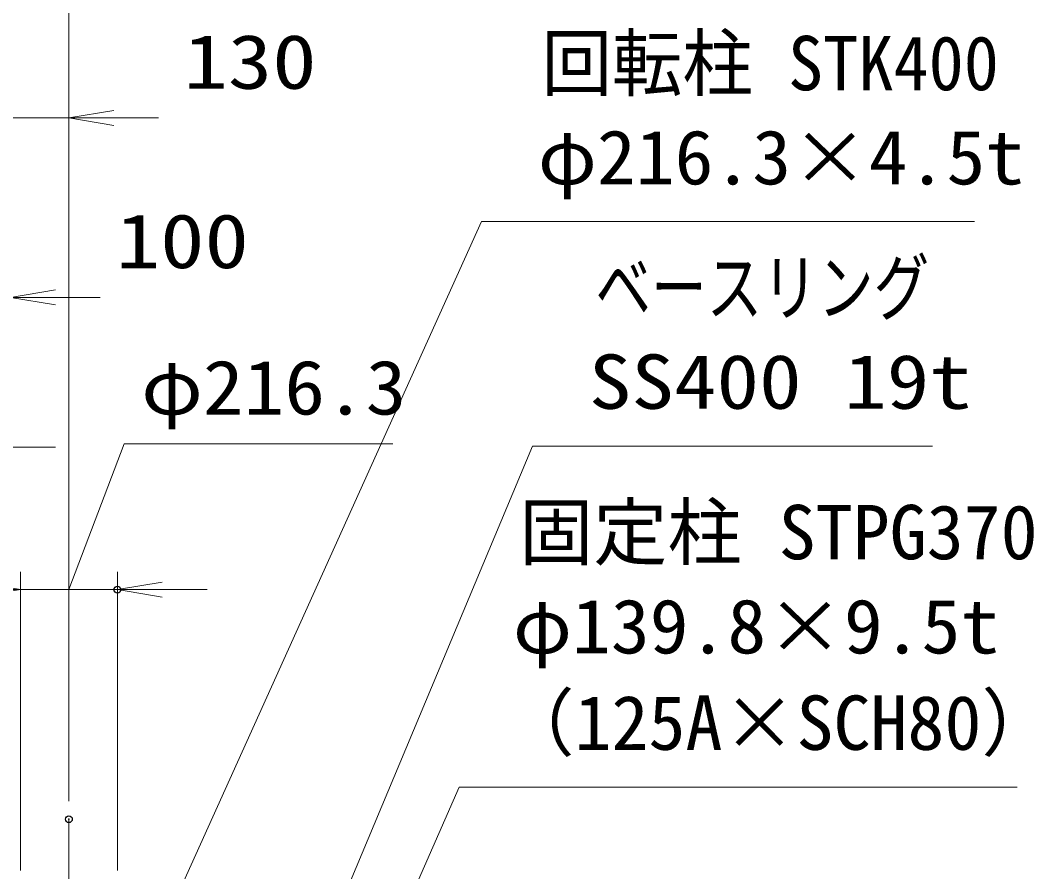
# Model space of a CAD drawing. Units: millimetres at full size. Extents: x -11880 to 11880, y -8400 to 8400.
# Drawn here: x 4415 to 6675, y 884 to 2783 of the extents above; entities that cross this region are included whole.
import ezdxf
from ezdxf.enums import TextEntityAlignment as Align

# ---------------------------------------------------------------- set-up
doc = ezdxf.new("R2010")
doc.units = ezdxf.units.MM
doc.header["$LTSCALE"] = 30
doc.header["$PDMODE"] = 32
doc.header["$PDSIZE"] = 15
doc.linetypes.add('USER1', pattern=[18, 12, -1.5, 3, -1.5])
for name, color, linetype, lineweight in [('0-2_軸線', 200, 'USER1', 15), ('0-4_寸法線', 4, 'Continuous', 18), ('0-5_0', 7, 'Continuous', 18)]:
    doc.layers.add(name, color=color, linetype=linetype, lineweight=lineweight)
doc.layers.add('0-6_Defpoints', color=7, linetype='Continuous')
doc.styles.add('ＭＳ ゴシック', font='')
doc.styles.get('ＭＳ ゴシック').set_extended_font_data('MS Gothic')

# ---------------------------------------------------------------- blocks, each defined once
blk = doc.blocks.new('_Open')
at = {"layer": '0-5_0', "color": 4}
blk.add_line((-30, 5), (0, 0), dxfattribs=at)
blk.add_lwpolyline([(-30, -5), (0, 0), (-30, 0)], dxfattribs=at)
blk = doc.blocks.new('S289')
at = {"layer": '0-4_寸法線'}
for points in [[(8345927.2, 81153414.3), (8312956, 81153414.3), (8289919.5, 81102372), (8288685.4, 81099637.6)], [(8289463.8, 81102577.7), (8288685.4, 81099637.6), (8290375.2, 81102166.3)]]:
    blk.add_lwpolyline(points, dxfattribs=at)
at = {"layer": '0-4_寸法線', "color": 254, "style": 'ＭＳ ゴシック'}
for s, width, p in [('回転柱 STK400', 0.95, (8316965, 81161114.8)), ('φ216.3×4.5t', 1.05, (8316724, 81154814.8))]:
    blk.add_text(s, height=3637, dxfattribs=dict(at, width=width)).set_placement(p, align=Align.BOTTOM_LEFT)
blk = doc.blocks.new('S298')
at = {"layer": '0-4_寸法線'}
for points in [[(8343119, 81138400.1), (8316368.6, 81138400.1), (8286435.1, 81066818.2), (8285277.7, 81064050.5)], [(8285973.8, 81067011.1), (8285277.7, 81064050.5), (8286896.4, 81066625.3)]]:
    blk.add_lwpolyline(points, dxfattribs=at)
at = {"layer": '0-4_寸法線', "color": 254, "style": 'ＭＳ ゴシック'}
for s, width, p in [('ベースリング', 0.75, (8320568.6, 81146100.6)), ('SS400 19t', 1.15, (8320136.6, 81139800.6))]:
    blk.add_text(s, height=3637, dxfattribs=dict(at, width=width)).set_placement(p, align=Align.BOTTOM_LEFT)
blk = doc.blocks.new('S299')
at = {"layer": '0-4_寸法線'}
for points in [[(8348783.4, 81115581.4), (8311463.4, 81115581.4), (8288589.3, 81063428.1), (8287384.4, 81060680.7)], [(8288131.5, 81063628.9), (8287384.4, 81060680.7), (8289047.2, 81063227.3)]]:
    blk.add_lwpolyline(points, dxfattribs=at)
at = {"layer": '0-4_寸法線', "color": 254, "style": 'ＭＳ ゴシック'}
for s, p in [('固定柱 STPG370', (8315472.4, 81129733.1)), ('（125A×SCH80）', (8314211.9, 81116981.9))]:
    blk.add_text(s, height=3637, dxfattribs=at).set_placement(p, align=Align.BOTTOM_LEFT)
at = {"layer": '0-4_寸法線', "color": 254, "style": 'ＭＳ ゴシック', "width": 1.05}
blk.add_text('φ139.8×9.5t', height=3637, dxfattribs=at).set_placement((8315058.6, 81123433.1), align=Align.BOTTOM_LEFT)

msp = doc.modelspace()

# ---------------------------------------------------------------- linework, layer by layer
at = {"layer": '0-2_軸線'}
msp.add_line((4523.88, 1001.2), (4523.88, -1532.84), dxfattribs=at)
at = {"layer": '0-4_寸法線'}
for p, q in [((4523.88, 1041.2), (4523.88, 2957.2)), ((4523.88, 1041.2), (4523.88, 2605.19)), ((4523.88, 2565.19), (4393.88, 2565.19)), ((4623.88, 2565.19), (4723.88, 2565.19)), ((4493.88, 2165.19), (4593.88, 2165.19)), ((4393.88, 1831.37), (4493.88, 1831.37)), ((4415.73, 886.63), (4415.73, 1553.25)), ((4632.03, 886.63), (4632.03, 1553.25)), ((4415.73, 1513.25), (4632.03, 1513.25)), ((4732.03, 1513.25), (4832.03, 1513.25))]:
    msp.add_line(p, q, dxfattribs=at)
msp.add_lwpolyline([(4523.88, 1513.25), (4647.31, 1838.71), (5245.71, 1838.71)], dxfattribs=at)
at = {"layer": '0-6_Defpoints'}
for p in [(4632.03, 1513.25), (4523.88, 1001.2)]:
    msp.add_point(p, dxfattribs=at)

# ---------------------------------------------------------------- block references
at = {"layer": '0-4_寸法線'}
for name, p, xscale, yscale in [('S289', (-271654.79, -2702779.54), 0.03333333, 0.03333333), ('S298', (-271654.79, -2702779.54), 0.03333333, 0.03333333), ('S299', (-271654.79, -2702779.54), 0.03333333, 0.03333333), ('_Open', (4415.73, 1513.25), 3.333333, 3.333333)]:
    msp.add_blockref(name, p, dxfattribs=dict(at, xscale=xscale, yscale=yscale))
at = {"layer": '0-4_寸法線', "xscale": 3.333333, "yscale": 3.333333, "rotation": 180}
for p in [(4523.88, 2565.19), (4393.88, 2165.19), (4632.03, 1513.25)]:
    msp.add_blockref('_Open', p, dxfattribs=at)

# ---------------------------------------------------------------- texts
at = {"layer": '0-4_寸法線', "color": 254, "style": 'ＭＳ ゴシック'}
for s, width, p in [('130', 1.2, (4779.21, 2593.87)), ('100', 1.2, (4628.28, 2193.87)), ('φ216.3', 1.1, (4684.91, 1867.4))]:
    msp.add_text(s, height=121.2, dxfattribs=dict(at, width=width)).set_placement(p, align=Align.BOTTOM_LEFT)

doc.saveas('drawing.dxf')
